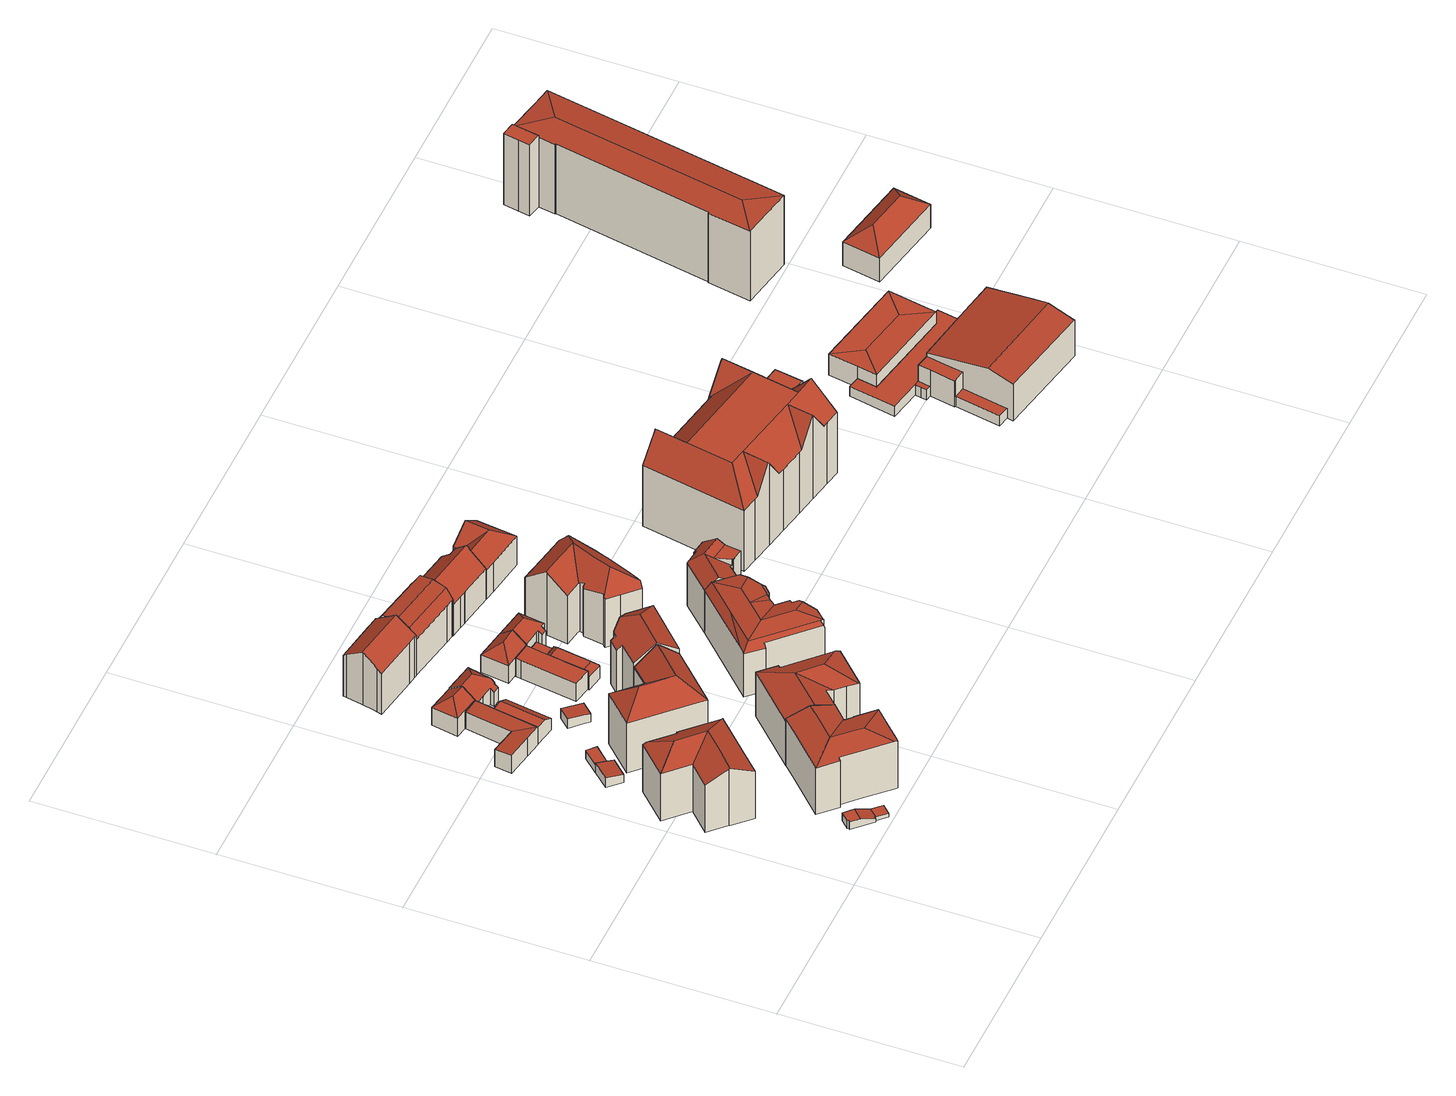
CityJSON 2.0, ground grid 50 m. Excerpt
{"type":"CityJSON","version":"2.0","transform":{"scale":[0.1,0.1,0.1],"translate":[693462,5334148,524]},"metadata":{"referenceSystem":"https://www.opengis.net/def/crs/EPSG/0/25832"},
"CityObjects":{
"building1":{"type":"Building","attributes":{"Gemeindeschluessel":"09162000","HoeheDach":"529.580","HoeheGrund":"526.966","Methode":"2000","NiedrigsteTraufeDesGebaeudes":"528.140","Geometrietyp2DReferenz":"3000","function":"31001_2000","roofType":"2100","measuredHeight":2.61},"geometry":[{"type":"MultiSurface","lod":"2","boundaries":[[[0,1,2,3,4,5]],[[6,7,8,9]],[[10,11,3,2]],[[12,13,14,15]],[[16,1,0,17]],[[16,18,10,2,1]],[[19,11,10,18]],[[5,4,20,14,13,8,7]],[[16,17,6,9,12,15,21,19,18]],[[19,21,20,4,3,11]],[[6,17,0,5,7]],[[9,8,13,12]],[[15,14,20,21]]],"semantics":{"surfaces":[{"type":"RoofSurface"},{"type":"WallSurface"},{"type":"GroundSurface"}],"values":[0,1,0,1,1,1,1,0,2,1,1,1,1]}}]},
"building2":{"type":"Building","attributes":{"Gemeindeschluessel":"09162000","HoeheDach":"546.254","HoeheGrund":"526.770","Methode":"1000","NiedrigsteTraufeDesGebaeudes":"542.779","Geometrietyp2DReferenz":"3000","function":"31001_9998","roofType":"3200","measuredHeight":19.48,"storeysAboveGround":4},"geometry":[{"type":"MultiSurface","lod":"2","boundaries":[[[22,23,24,25]],[[26,27,28,29,30,31]],[[31,30,32,33]],[[32,30,23,22]],[[34,35,36,37,38,39]],[[40,26,31,33]],[[41,42,43,40,33,32,22,25,44,45,46,38,37,36]],[[47,48,49,46,45,44,25,24]],[[42,41,36,35,50,51]],[[51,50,35,34,29,28,27]],[[52,47,24,23]],[[46,49,39,38]],[[30,29,53,52,23]],[[53,29,34,39,49,48,47,52]],[[43,42,51,27,26,40]]],"semantics":{"surfaces":[{"type":"WallSurface"},{"type":"RoofSurface"},{"type":"GroundSurface"}],"values":[0,1,0,0,0,0,2,0,0,1,1,0,1,1,0]}}]},
"building3":{"type":"Building","attributes":{"Gemeindeschluessel":"09162000","HoeheDach":"529.644","HoeheGrund":"526.330","Methode":"2000","NiedrigsteTraufeDesGebaeudes":"528.997","Geometrietyp2DReferenz":"3000","function":"31001_2000","roofType":"1000","measuredHeight":3.31},"geometry":[{"type":"MultiSurface","lod":"2","boundaries":[[[54,55,56,57,58,59,60]],[[54,60,61,62]],[[58,57,63,64]],[[65,66,67,68]],[[64,69,59,58]],[[68,67,70,71]],[[62,61,66,65]],[[72,63,57,56]],[[66,61,60,59,69,70,67]],[[55,54,62,65,68,71,73,72,56]],[[70,69,64,63,72,73,71]]],"semantics":{"surfaces":[{"type":"WallSurface"},{"type":"RoofSurface"},{"type":"GroundSurface"}],"values":[0,0,1,0,0,0,0,0,1,2,0]}}]},
"building4":{"type":"Building","attributes":{"Gemeindeschluessel":"09162000","HoeheDach":"544.707","HoeheGrund":"526.870","Methode":"2000","NiedrigsteTraufeDesGebaeudes":"542.711","Geometrietyp2DReferenz":"3000","function":"31001_1000","roofType":"3200","measuredHeight":17.84,"storeysAboveGround":4},"geometry":[{"type":"MultiSurface","lod":"2","boundaries":[[[74,75,76,77]],[[78,79,80,81,82,83]],[[84,85,86,87]],[[88,89,90,91,92,93,94]],[[95,87,86,88,94,96]],[[86,85,97,83,82,98,89,88]],[[99,100,101,102,81,80]],[[91,103,104,105,106,92]],[[107,108,75,74]],[[77,76,102,101]],[[94,93,92,106,109,96]],[[110,111,112,78,83,97,85,84]],[[98,82,81,102,76,75,108,113,114,115,89]],[[116,79,78,112]],[[117,118,119,104,103,120,115,114]],[[115,120,103,91,90,89]],[[113,108,107,121,117,114]],[[99,80,79,116]],[[100,99,116,112,111,110,84,87,95,96,109,106,105,104,119,118,117,121,107,74,77,101]]],"semantics":{"surfaces":[{"type":"WallSurface"},{"type":"RoofSurface"},{"type":"GroundSurface"}],"values":[0,1,0,1,0,1,0,0,0,0,0,0,1,0,0,1,0,0,2]}}]},
"building5":{"type":"Building","attributes":{"Gemeindeschluessel":"09162000","HoeheDach":"532.136","HoeheGrund":"526.050","Methode":"1000","NiedrigsteTraufeDesGebaeudes":"531.728","Geometrietyp2DReferenz":"3000","function":"31001_1000","roofType":"1000","measuredHeight":6.09},"geometry":[{"type":"MultiSurface","lod":"2","boundaries":[[[122,123,124,125,126,127]],[[128,129,125,124]],[[130,131,132,133]],[[134,135,136,137]],[[138,139,140,141,142,143]],[[144,128,124,123,122,145,134,137,142,141,140,146,132,131]],[[145,122,127,147,135,134]],[[139,148,133,132,146,140]],[[137,136,143,142]],[[144,149,129,128]],[[131,130,149,144]],[[135,147,127,139,138,143,136]],[[127,126,125,129,149,130,133,148,139]]],"semantics":{"surfaces":[{"type":"WallSurface"},{"type":"GroundSurface"},{"type":"RoofSurface"}],"values":[0,0,0,0,0,1,0,0,0,0,0,2,2]}}]},
"building6":{"type":"Building","attributes":{"Gemeindeschluessel":"09162000","HoeheDach":"531.850","HoeheGrund":"526.190","Methode":"2000","NiedrigsteTraufeDesGebaeudes":"530.248","Geometrietyp2DReferenz":"3000","function":"31001_2000","roofType":"1000","measuredHeight":5.66},"geometry":[{"type":"MultiSurface","lod":"2","boundaries":[[[150,151,152,153,154,155]],[[156,151,150,157]],[[158,159,156,157,160,161]],[[162,163,155,154]],[[157,150,155,163,164,160]],[[152,151,156,159]],[[159,158,161,165,162,154,153,152]],[[160,164,163,162,165,161]]],"semantics":{"surfaces":[{"type":"WallSurface"},{"type":"RoofSurface"},{"type":"GroundSurface"}],"values":[0,1,0,0,1,0,2,0]}}]},
"building7":{"type":"Building","attributes":{"Gemeindeschluessel":"09162000","HoeheDach":"534.946","HoeheGrund":"526.080","Methode":"1000","NiedrigsteTraufeDesGebaeudes":"532.191","Geometrietyp2DReferenz":"3000","function":"31001_1000","roofType":"3200","measuredHeight":8.87,"storeysAboveGround":2},"geometry":[{"type":"MultiSurface","lod":"2","boundaries":[[[166,167,168,169]],[[170,171,167,166]],[[168,167,171,172,173]],[[172,174,173]],[[175,173,174,176]],[[172,171,177,174]],[[170,178,177,171]],[[170,166,169,175,176,178]],[[169,168,173,175]],[[176,174,177,178]]],"semantics":{"surfaces":[{"type":"WallSurface"},{"type":"RoofSurface"},{"type":"GroundSurface"}],"values":[0,0,1,1,0,1,0,2,0,0]}}]},
"building8":{"type":"Building","attributes":{"Gemeindeschluessel":"09162000","HoeheDach":"546.390","HoeheGrund":"524.140","Methode":"2000","NiedrigsteTraufeDesGebaeudes":"540.875","Geometrietyp2DReferenz":"3000","function":"31001_1000","roofType":"3200","measuredHeight":22.25,"storeysAboveGround":4},"geometry":[{"type":"MultiSurface","lod":"2","boundaries":[[[179,180,181,182,183,184]],[[185,186,187,188,189,190,179,184,191]],[[192,193,183,182]],[[187,194,195,188]],[[196,197,186,185,191,193]],[[189,188,195,198,199,200]],[[201,202,203,204,205,197]],[[194,206,204,203,207,208,198,195]],[[191,184,183,193]],[[186,209,206,194,187]],[[180,179,190,210]],[[210,190,189,200]],[[197,205,204,206,209,186]],[[202,201,211,192,182,181,180,210,200,199,198,208,207,203]],[[211,201,197,196,193,192]]],"semantics":{"surfaces":[{"type":"WallSurface"},{"type":"RoofSurface"},{"type":"GroundSurface"}],"values":[0,1,0,1,1,0,0,0,1,1,0,0,1,2,0]}}]},
"building9":{"type":"Building","attributes":{"Gemeindeschluessel":"09162000","HoeheDach":"529.039","HoeheGrund":"526.200","Methode":"3100","NiedrigsteTraufeDesGebaeudes":"529.039","Geometrietyp2DReferenz":"3000","function":"31001_1000","roofType":"1000","measuredHeight":2.84},"geometry":[{"type":"MultiSurface","lod":"2","boundaries":[[[212,213,214,162]],[[215,216,154,217]],[[154,162,214,218,219,217]],[[220,221,219,218]],[[221,215,217,219]],[[216,212,162,154]],[[215,221,220,213,212,216]],[[213,220,218,214]]],"semantics":{"surfaces":[{"type":"WallSurface"},{"type":"GroundSurface"},{"type":"RoofSurface"}],"values":[0,0,1,0,0,0,2,0]}}]},
"building10":{"type":"Building","attributes":{"Gemeindeschluessel":"09162000","HoeheDach":"529.829","HoeheGrund":"526.490","Methode":"1000","NiedrigsteTraufeDesGebaeudes":"529.239","Geometrietyp2DReferenz":"3000","function":"31001_2000","roofType":"1000","measuredHeight":3.34},"geometry":[{"type":"MultiSurface","lod":"2","boundaries":[[[222,223,224,225,226,227]],[[223,228,229,230,231,224]],[[225,224,231,230,232,233,234,226]],[[228,223,222,227,235,236,237,229]],[[232,230,229,237,236,233]],[[226,234,233,236,235,227]]],"semantics":{"surfaces":[{"type":"WallSurface"},{"type":"RoofSurface"},{"type":"GroundSurface"}],"values":[0,0,1,2,0,0]}}]},
"building11":{"type":"Building","attributes":{"Gemeindeschluessel":"09162000","HoeheDach":"544.660","HoeheGrund":"526.600","Methode":"2000","NiedrigsteTraufeDesGebaeudes":"541.649","Geometrietyp2DReferenz":"3000","function":"31001_1000","roofType":"3100","measuredHeight":18.06,"storeysAboveGround":4},"geometry":[{"type":"MultiSurface","lod":"2","boundaries":[[[238,239,240,241]],[[242,243,244,245]],[[246,243,242,247,248]],[[249,250,248,247,251]],[[252,240,239,253,251,254,255]],[[244,256,257,258,245]],[[253,259,260,261]],[[249,251,253,261]],[[250,262,246,248]],[[242,245,258,254,251,247]],[[244,243,246,262,260,259,238,241,263,264,265,256]],[[252,263,241,240]],[[259,253,239,238]],[[266,257,256,265,264]],[[260,262,250,249,261]],[[264,263,252,255,266]],[[266,255,254,258,257]]],"semantics":{"surfaces":[{"type":"WallSurface"},{"type":"RoofSurface"},{"type":"GroundSurface"}],"values":[0,0,0,1,1,0,0,1,0,1,2,0,0,0,0,0,1]}}]},
"building12":{"type":"Building","attributes":{"Gemeindeschluessel":"09162000","HoeheDach":"534.974","HoeheGrund":"526.200","Methode":"2000","NiedrigsteTraufeDesGebaeudes":"530.792","Geometrietyp2DReferenz":"3000","function":"31001_1000","roofType":"3200","measuredHeight":8.77,"storeysAboveGround":2},"geometry":[{"type":"MultiSurface","lod":"2","boundaries":[[[267,268,269,270,271,272]],[[273,272,271,274,275,276]],[[277,278,279,280,281,282,283,219,218,284,285,286,276,275,274,287,288]],[[280,289,290,281]],[[281,290,291,282]],[[270,269,288,287,274,271]],[[283,292,293,219]],[[279,294,289,280]],[[295,294,279,278,277,288,269,296]],[[282,291,292,283]],[[130,297,298,273,276,286,285,284]],[[219,293,299,218]],[[293,292,291,290,289,294,295,296,268,267,272,273,298,297,130,299]],[[218,299,130,284]],[[296,269,268]]],"semantics":{"surfaces":[{"type":"RoofSurface"},{"type":"WallSurface"},{"type":"GroundSurface"}],"values":[0,1,2,1,1,1,1,1,1,1,1,1,0,1,0]}}]},
"building13":{"type":"Building","attributes":{"Gemeindeschluessel":"09162000","HoeheDach":"543.737","HoeheGrund":"525.920","Methode":"1000","NiedrigsteTraufeDesGebaeudes":"539.625","Geometrietyp2DReferenz":"3000","function":"31001_1000","roofType":"3100","measuredHeight":17.82,"storeysAboveGround":4},"geometry":[{"type":"MultiSurface","lod":"2","boundaries":[[[300,301,302,303,304,305,306,307,308,309]],[[310,311,312,313]],[[314,309,308,315]],[[308,307,306,316,317,315]],[[318,319,320,321]],[[322,303,302,323]],[[324,322,323,325,326,314,315,317,316,327,328,310,313,318,321]],[[304,320,319,312,311,329,305]],[[313,312,319,318]],[[326,325,301,300,309,314]],[[303,322,324,321,320,304]],[[306,305,329,328,327,316]],[[323,302,301,325]],[[328,329,311,310]]],"semantics":{"surfaces":[{"type":"RoofSurface"},{"type":"WallSurface"},{"type":"GroundSurface"}],"values":[0,1,1,1,1,1,2,0,1,1,1,1,1,1]}}]},
"building14":{"type":"Building","attributes":{"Gemeindeschluessel":"09162000","HoeheDach":"531.980","HoeheGrund":"525.781","Methode":"1000","NiedrigsteTraufeDesGebaeudes":"531.980","Geometrietyp2DReferenz":"3000","function":"31001_1000","roofType":"9999","measuredHeight":6.2,"storeysAboveGround":2},"geometry":[{"type":"MultiSurface","lod":"2","boundaries":[[[330,331,332,333]],[[334,335,336,337]],[[338,339,335,334]],[[331,340,336,335,339,341,332]],[[333,332,341,342]],[[343,330,333,342,338,334,337]],[[342,341,339,338]],[[337,336,340,343]],[[343,340,331,330]]],"semantics":{"surfaces":[{"type":"WallSurface"},{"type":"RoofSurface"},{"type":"GroundSurface"}],"values":[0,0,0,1,0,2,0,0,0]}}]},
"building15":{"type":"Building","attributes":{"Gemeindeschluessel":"09162000","HoeheDach":"546.779","HoeheGrund":"526.280","Methode":"2000","NiedrigsteTraufeDesGebaeudes":"541.027","Geometrietyp2DReferenz":"3000","function":"31001_1000","roofType":"3200","measuredHeight":20.5,"storeysAboveGround":4},"geometry":[{"type":"MultiSurface","lod":"2","boundaries":[[[344,345,346,347,348,349,350,351]],[[347,346,352,353]],[[352,346,345,354]],[[355,352,354,356]],[[357,358,359,360]],[[353,352,355,361]],[[362,363,364,365]],[[366,356,354,345,344,351,359,358,367,364,363]],[[361,368,369,362,365,370,357,360,350,349,348,347,353]],[[360,359,351,350]],[[365,364,367,370]],[[370,367,358,357]],[[369,368,361,355,356,366,363,362]]],"semantics":{"surfaces":[{"type":"WallSurface"},{"type":"RoofSurface"},{"type":"GroundSurface"}],"values":[0,0,1,1,0,0,0,1,2,0,0,0,0]}}]},
"building16":{"type":"Building","attributes":{"Gemeindeschluessel":"09162000","HoeheDach":"532.130","HoeheGrund":"525.767","Methode":"2000","NiedrigsteTraufeDesGebaeudes":"529.917","Geometrietyp2DReferenz":"3000","function":"31001_1000","roofType":"1000","measuredHeight":6.36},"geometry":[{"type":"MultiSurface","lod":"2","boundaries":[[[371,372,343,373]],[[371,373,374,375,376]],[[377,378,379,372,371,376]],[[380,381,382,333]],[[383,375,374,384,385]],[[343,330,384,374,373]],[[377,376,375,383]],[[379,380,333,330,343,372]],[[330,333,382,385,384]],[[381,378,377,383,385,382]],[[381,380,379,378]]],"semantics":{"surfaces":[{"type":"WallSurface"},{"type":"RoofSurface"},{"type":"GroundSurface"}],"values":[0,1,0,0,1,0,1,2,0,1,0]}}]},
"building17":{"type":"Building","attributes":{"Gemeindeschluessel":"09162000","HoeheDach":"535.206","HoeheGrund":"526.070","Methode":"1000","NiedrigsteTraufeDesGebaeudes":"531.972","Geometrietyp2DReferenz":"3000","function":"31001_1000","roofType":"3200","measuredHeight":9.14,"storeysAboveGround":2},"geometry":[{"type":"MultiSurface","lod":"2","boundaries":[[[386,387,388,389,390,391,392]],[[393,394,395,396,390,389]],[[397,398,394,393,389,388,387]],[[397,387,386]],[[399,400,401,402]],[[403,399,402,404,392,391,390,396,395]],[[402,401,405,404]],[[404,405,386,392]],[[400,399,403,395,394,398]],[[405,401,400,398,397,386]]],"semantics":{"surfaces":[{"type":"WallSurface"},{"type":"RoofSurface"},{"type":"GroundSurface"}],"values":[0,0,1,1,0,2,0,0,0,1]}}]},
"building18":{"type":"Building","attributes":{"Gemeindeschluessel":"09162000","HoeheDach":"529.538","HoeheGrund":"526.550","Methode":"1000","NiedrigsteTraufeDesGebaeudes":"529.538","Geometrietyp2DReferenz":"3000","function":"31001_2000","roofType":"1000","measuredHeight":2.99},"geometry":[{"type":"MultiSurface","lod":"2","boundaries":[[[406,407,408,409,410,411]],[[412,413,409,408]],[[414,406,411,415,416,417]],[[418,419,413,412,420,421]],[[407,406,414,417,422,421,420,412,408]],[[422,417,416,423,418,421]],[[423,416,415,411,410,409,413,419,418]]],"semantics":{"surfaces":[{"type":"WallSurface"},{"type":"GroundSurface"},{"type":"RoofSurface"}],"values":[0,0,0,0,1,0,2]}}]},
"building19":{"type":"Building","attributes":{"Gemeindeschluessel":"09162000","HoeheDach":"529.190","HoeheGrund":"525.690","Methode":"2000","NiedrigsteTraufeDesGebaeudes":"529.190","Geometrietyp2DReferenz":"3000","function":"31001_1000","roofType":"1000","measuredHeight":3.5},"geometry":[{"type":"MultiSurface","lod":"2","boundaries":[[[424,425,426,427]],[[428,429,430,431]],[[432,430,429,426,425]],[[431,430,432,433]],[[427,426,429,428]],[[433,432,425,424]],[[424,427,428,431,433]]],"semantics":{"surfaces":[{"type":"WallSurface"},{"type":"RoofSurface"},{"type":"GroundSurface"}],"values":[0,0,1,0,0,0,2]}}]},
"building20":{"type":"Building","attributes":{"Gemeindeschluessel":"09162000","HoeheDach":"542.292","HoeheGrund":"526.114","Methode":"2000","NiedrigsteTraufeDesGebaeudes":"538.288","Geometrietyp2DReferenz":"3000","function":"31001_1000","roofType":"3100","measuredHeight":16.18,"storeysAboveGround":3},"geometry":[{"type":"MultiSurface","lod":"2","boundaries":[[[434,435,436,437,438,439]],[[440,435,434,441]],[[441,434,439,442]],[[443,444,445,446]],[[442,439,438,447,448,444,443]],[[446,445,449,450]],[[451,452,448,447]],[[453,454,452,451,437,436,455]],[[453,455,440,441,442,443,446,450]],[[455,436,435,440]],[[454,449,445,444,448,452]],[[454,453,450,449]],[[437,451,447,438]]],"semantics":{"surfaces":[{"type":"RoofSurface"},{"type":"WallSurface"},{"type":"GroundSurface"}],"values":[0,1,1,1,1,1,0,1,2,1,0,1,0]}}]},
"building21":{"type":"Building","attributes":{"Gemeindeschluessel":"09162000","HoeheDach":"544.320","HoeheGrund":"526.450","Methode":"2000","NiedrigsteTraufeDesGebaeudes":"540.489","Geometrietyp2DReferenz":"3000","function":"31001_1000","roofType":"3100","measuredHeight":17.87,"storeysAboveGround":4},"geometry":[{"type":"MultiSurface","lod":"2","boundaries":[[[456,457,458,459,460]],[[460,461,462,456]],[[463,464,465,466,467,468,469]],[[463,469,470,462,471,472]],[[461,471,462]],[[473,474,475,476,477,478,459,458,479,480,481,482,483,484,485]],[[486,469,468,487,488,489]],[[473,490,491,489,488,474]],[[484,492,493,485]],[[483,494,495,496,492,484]],[[497,487,468]],[[489,491,486]],[[498,499,480,479]],[[498,457,456,462,470,500,499]],[[501,502,503,504]],[[502,501,481,480,499,500]],[[501,504,505,506,482,481]],[[496,495,507,486,491,490,508]],[[459,478,509,472,471,461,460]],[[495,494,506,505,507]],[[503,502,500,470]],[[482,506,494,483]],[[476,466,465,477]],[[493,492,496,508]],[[475,474,488,487,497,510]],[[478,477,465,464,509]],[[476,475,510,467,466]],[[486,507,505,504,503,470,469]],[[472,509,464,463]],[[467,510,497,468]],[[473,485,493,508,490]],[[458,457,498,479]]],"semantics":{"surfaces":[{"type":"WallSurface"},{"type":"RoofSurface"},{"type":"GroundSurface"}],"values":[0,1,1,1,0,2,1,0,0,0,0,1,0,1,1,0,0,1,0,1,1,0,0,1,0,0,0,1,1,1,0,0]}}]},
"building22":{"type":"Building","attributes":{"Gemeindeschluessel":"09162000","HoeheDach":"535.285","HoeheGrund":"525.750","Methode":"2000","NiedrigsteTraufeDesGebaeudes":"531.280","Geometrietyp2DReferenz":"3000","function":"31001_1000","roofType":"3200","measuredHeight":9.54,"storeysAboveGround":2},"geometry":[{"type":"MultiSurface","lod":"2","boundaries":[[[511,512,513,514]],[[515,516,517,518,519,520]],[[400,521,522,394,523,524,525,526]],[[527,528,515,520]],[[523,394,512,511]],[[529,514,513,530,531,532]],[[514,529,532,533,527,520,519,518,534,535,526,525,524,523,511]],[[536,528,527,533,532,531]],[[537,538,517,516,515,528,536,531,530,539,522,521,400]],[[535,534,538,537,400,526]],[[530,513,512,539]],[[518,517,538,534]],[[539,512,394,522]]],"semantics":{"surfaces":[{"type":"WallSurface"},{"type":"GroundSurface"},{"type":"RoofSurface"}],"values":[0,0,0,0,0,0,1,0,2,0,2,0,2]}}]},
"building23":{"type":"Building","attributes":{"Gemeindeschluessel":"09162000","HoeheDach":"547.180","HoeheGrund":"525.750","Methode":"2000","NiedrigsteTraufeDesGebaeudes":"541.944","Geometrietyp2DReferenz":"3000","function":"31001_9998","roofType":"3200","measuredHeight":21.43,"storeysAboveGround":5},"geometry":[{"type":"MultiSurface","lod":"2","boundaries":[[[540,541,542,543,544,545,546,547,548]],[[549,550,551,552]],[[553,551,550,554,555,556,542,541,557,558]],[[559,560,561,562,563,564]],[[565,566,567,568,549,552,569,570,571,564,563,562,572,573,574,575,576,577,578,579,580,581,582,583,584,585,586,587,588]],[[561,589,590,573,572,562]],[[571,591,559,564]],[[591,592,553,558,560,559]],[[546,545,586,585,584,547]],[[558,557,541,593,594,595,596,597,598,590,589,561,560]],[[586,545,544,587]],[[575,597,596,576]],[[587,544,543,588]],[[568,554,550,549]],[[590,598,597,575,574,573]],[[570,592,591,571]],[[599,548,547,584,583,582]],[[570,569,552,551,553,592]],[[580,579,578,594,593,600,601,581]],[[600,593,541,540,548,599,601]],[[568,567,566,556,555,554]],[[566,565,588,543,542,556]],[[581,601,599,582]],[[596,595,594,578,577,576]]],"semantics":{"surfaces":[{"type":"RoofSurface"},{"type":"WallSurface"},{"type":"GroundSurface"}],"values":[0,1,0,1,2,1,1,0,1,0,1,1,1,1,1,1,1,1,1,0,1,1,1,1]}}]},
"building24":{"type":"Building","attributes":{"Gemeindeschluessel":"09162000","HoeheDach":"541.420","HoeheGrund":"526.135","Methode":"2000","NiedrigsteTraufeDesGebaeudes":"536.461","Geometrietyp2DReferenz":"3000","function":"31001_1000","roofType":"3100","measuredHeight":15.29,"storeysAboveGround":3},"geometry":[{"type":"MultiSurface","lod":"2","boundaries":[[[602,603,604,605]],[[606,607,608,455]],[[609,610,611,612]],[[613,614,603,602]],[[615,616,617,618]],[[619,604,603,614,611,610,620,621]],[[453,620,610,609]],[[618,617,622,623]],[[607,624,622,617,616,625,619,621,608]],[[626,625,616,615]],[[605,604,619,625,626]],[[612,611,614,613]],[[455,453,609,612,613,602,605,626,615,618,623,627,606]],[[623,622,624,627]],[[627,624,607,606]],[[455,608,621,620,453]]],"semantics":{"surfaces":[{"type":"WallSurface"},{"type":"RoofSurface"},{"type":"GroundSurface"}],"values":[0,0,0,0,0,1,0,0,1,0,0,0,2,0,0,0]}}]},
"building25":{"type":"Building","attributes":{"Gemeindeschluessel":"09162000","HoeheDach":"544.110","HoeheGrund":"526.509","Methode":"2000","NiedrigsteTraufeDesGebaeudes":"540.849","Geometrietyp2DReferenz":"3000","function":"31001_1000","roofType":"3100","measuredHeight":17.6,"storeysAboveGround":4},"geometry":[{"type":"MultiSurface","lod":"2","boundaries":[[[628,629,630,631,632,633]],[[634,631,630,635]],[[636,637,638,639,640,641]],[[642,643,644,645]],[[646,647,648,649,501]],[[645,644,648,647]],[[650,628,633]],[[646,501,651,652]],[[635,630,629,653]],[[654,640,639,655]],[[656,657,638,637,632,631,634]],[[637,636,633,632]],[[649,636,641,651,501]],[[642,653,629,628,650,643]],[[642,645,647,646,652,654,655,657,656,634,635,653]],[[655,639,638,657]],[[648,644,643,650,633,636,649]],[[654,652,651,641,640]]],"semantics":{"surfaces":[{"type":"RoofSurface"},{"type":"WallSurface"},{"type":"GroundSurface"}],"values":[0,1,0,1,1,1,1,1,1,1,1,0,0,1,2,1,0,1]}}]},
"building26":{"type":"Building","attributes":{"Gemeindeschluessel":"09162000","HoeheDach":"540.070","HoeheGrund":"526.135","Methode":"2000","NiedrigsteTraufeDesGebaeudes":"535.510","Geometrietyp2DReferenz":"3000","function":"31001_1000","roofType":"3100","measuredHeight":13.94,"storeysAboveGround":3},"geometry":[{"type":"MultiSurface","lod":"2","boundaries":[[[658,659,660,661,662]],[[626,663,664,605]],[[615,665,663,626]],[[666,667,668,669,670]],[[671,672,673,618]],[[668,671,618,615,626,605,674,659,658,669]],[[675,661,660,676]],[[675,677,673,672,667,666]],[[658,662,670,669]],[[615,618,673,677,665]],[[678,674,605,664]],[[675,676,678,664,663,665,677]],[[675,666,670,662,661]],[[672,671,668,667]],[[660,659,674,678,676]]],"semantics":{"surfaces":[{"type":"WallSurface"},{"type":"GroundSurface"},{"type":"RoofSurface"}],"values":[0,0,0,0,0,1,2,2,0,0,0,2,2,0,0]}}]},
"building27":{"type":"Building","attributes":{"name":"Edith-Stein-Gymnasium","Gemeindeschluessel":"09162000","HoeheDach":"554.910","HoeheGrund":"526.518","Methode":"2000","NiedrigsteTraufeDesGebaeudes":"546.306","Geometrietyp2DReferenz":"3000","function":"31001_3020","roofType":"3200","measuredHeight":28.39,"storeysAboveGround":4},"geometry":[{"type":"MultiSurface","lod":"2","boundaries":[[[679,680,681,682]],[[683,684,685,686,687,688]],[[689,690,691,692,693]],[[694,686,685,695,696,697]],[[698,699,700,701,702,703,693]],[[704,703,702,705]],[[679,682,706,698,692,691]],[[707,708,709,710,711]],[[707,711,697,696]],[[712,713,714,715,716,717]],[[713,712,682,681]],[[695,685,684,718]],[[689,693,703,704]],[[686,694,687]],[[695,718,719,720,721,714,713,681,680,690,689,704,705,722,708,707,696]],[[723,724,720,719,725]],[[716,726,717]],[[727,724,723,688,726,728]],[[715,728,726,716]],[[705,702,701,722]],[[693,692,698]],[[708,722,701,700,709]],[[725,729,688,723]],[[727,728,715,714,721]],[[712,717,726,706,682]],[[694,697,711,710,699,687]],[[683,688,729]],[[680,679,691,690]],[[683,729,725,719,718,684]],[[699,710,709,700]],[[720,724,727,721]],[[688,687,699,698,706,726]]],"semantics":{"surfaces":[{"type":"WallSurface"},{"type":"RoofSurface"},{"type":"GroundSurface"}],"values":[0,1,0,0,1,0,1,0,0,0,0,0,0,1,2,0,1,1,1,0,1,0,1,0,1,1,1,0,0,1,0,1]}}]},
"building28":{"type":"Building","attributes":{"Gemeindeschluessel":"09162000","HoeheDach":"531.900","HoeheGrund":"528.502","Methode":"1000","NiedrigsteTraufeDesGebaeudes":"531.900","Geometrietyp2DReferenz":"3000","function":"31001_2000","roofType":"1000","measuredHeight":3.4,"storeysAboveGround":1},"geometry":[{"type":"MultiSurface","lod":"2","boundaries":[[[730,731,732,733]],[[733,732,734,735]],[[736,737,731,730]],[[735,734,737,736]],[[735,736,730,733]],[[732,731,737,734]]],"semantics":{"surfaces":[{"type":"WallSurface"},{"type":"GroundSurface"},{"type":"RoofSurface"}],"values":[0,0,0,0,1,2]}}]},
"building29":{"type":"Building","attributes":{"Gemeindeschluessel":"09162000","HoeheDach":"545.910","HoeheGrund":"531.937","Methode":"2000","NiedrigsteTraufeDesGebaeudes":"535.220","Geometrietyp2DReferenz":"3000","function":"31001_3020","roofType":"3100","measuredHeight":13.97,"storeysAboveGround":3},"geometry":[{"type":"MultiSurface","lod":"2","boundaries":[[[738,739,740,741,742,743,744,745,746]],[[747,748,749,750]],[[742,751,752,743]],[[744,743,752,753]],[[754,755,756,757]],[[738,758,759,760,761,739]],[[762,763,764,765]],[[765,764,740,766]],[[762,765,767,768,769]],[[770,771,772,773]],[[753,752,751,774]],[[775,762,769,776]],[[777,778,759,758,755,754]],[[766,740,739,761,779]],[[750,749,780,781]],[[742,741,782,751]],[[783,784,771,770]],[[758,738,746,756,755]],[[767,765,766,779,780,749,748,772,771,784,785]],[[757,756,746,745]],[[777,754,757,745,744,753,774,786,775,776,787,788,789,783,770,773,747,750,781,790,791,778]],[[791,760,759,778]],[[773,772,748,747]],[[786,792,763,762,775]],[[789,785,784,783]],[[787,768,767,788]],[[781,780,779,790]],[[788,767,785,789]],[[774,751,782,792,786]],[[790,779,761,760,791]],[[776,769,768,787]],[[782,741,740,764,763,792]]],"semantics":{"surfaces":[{"type":"WallSurface"},{"type":"RoofSurface"},{"type":"GroundSurface"}],"values":[0,0,1,0,0,1,0,0,1,0,0,0,0,0,0,0,0,1,1,0,2,0,0,0,0,0,0,0,0,0,0,1]}}]},
"building30":{"type":"Building","attributes":{"Gemeindeschluessel":"09162000","HoeheDach":"539.360","HoeheGrund":"532.010","Methode":"2000","NiedrigsteTraufeDesGebaeudes":"539.160","Geometrietyp2DReferenz":"3000","function":"31001_3020","roofType":"3200","measuredHeight":7.35,"storeysAboveGround":2},"geometry":[{"type":"MultiSurface","lod":"2","boundaries":[[[793,794,795,796]],[[797,798,796,795]],[[799,800,801,802]],[[803,804,793,796]],[[805,794,800,799]],[[803,801,800,804]],[[797,795,794,805]],[[802,801,803,806]],[[797,805,799,802,806,798]],[[793,804,800,794]],[[806,803,796,798]]],"semantics":{"surfaces":[{"type":"RoofSurface"},{"type":"WallSurface"},{"type":"GroundSurface"}],"values":[0,1,1,0,1,0,1,1,2,0,1]}}]},
"building31":{"type":"Building","attributes":{"Gemeindeschluessel":"09162000","HoeheDach":"544.210","HoeheGrund":"531.830","Methode":"2000","NiedrigsteTraufeDesGebaeudes":"539.686","Geometrietyp2DReferenz":"3000","function":"31001_1000","roofType":"3200","measuredHeight":12.38,"storeysAboveGround":2},"geometry":[{"type":"MultiSurface","lod":"2","boundaries":[[[807,808,809,810]],[[811,812,808,813]],[[810,809,814,815]],[[814,813,816,815]],[[809,808,812]],[[809,812,811,814]],[[811,813,814]],[[808,807,816,813]],[[810,815,816,807]]],"semantics":{"surfaces":[{"type":"WallSurface"},{"type":"RoofSurface"},{"type":"GroundSurface"}],"values":[0,1,0,0,1,1,1,0,2]}}]},
"building32":{"type":"Building","attributes":{"Gemeindeschluessel":"09162000","HoeheDach":"553.731","HoeheGrund":"529.232","Methode":"2000","NiedrigsteTraufeDesGebaeudes":"552.818","Geometrietyp2DReferenz":"3000","function":"31001_2000","roofType":"3200","measuredHeight":24.5,"storeysAboveGround":6},"geometry":[{"type":"MultiSurface","lod":"2","boundaries":[[[817,818,819,820]],[[821,822,823,824,825]],[[826,827,824,823]],[[828,820,819,829]],[[821,825,830,831,832,833]],[[834,835,826,823,822,836,837,838,828,829,839,840,841,842]],[[836,833,832,837]],[[835,843,827,826]],[[844,818,817,845]],[[838,831,830,820,828]],[[839,818,844,840]],[[844,845,846]],[[820,830,825,824]],[[847,834,842,848]],[[829,819,818,839]],[[847,848,846,845,817,820,824,827,843]],[[834,847,843,835]],[[822,821,833,836]],[[837,832,831,838]],[[841,846,848,842]],[[840,844,846,841]]],"semantics":{"surfaces":[{"type":"RoofSurface"},{"type":"WallSurface"},{"type":"GroundSurface"}],"values":[0,1,1,1,0,2,1,1,0,1,1,0,1,1,1,0,1,1,1,1,1]}}]}
},
"vertices":[
[203,26,42],[206,30,42],[208,28,41],[230,51,41],[201,81,56],[174,54,56],[153,75,30],[153,75,56],[157,79,56],[157,79,30],[232,3,41],[255,26,41],[154,82,30],[154,82,56],[176,104,56],[176,104,30],[206,30,30],[203,26,30],[232,3,30],[255,26,30],[194,88,56],[194,88,30],
[6,519,28],[6,519,188],[86,600,188],[86,600,28],[54,357,220],[56,354,223],[114,412,223],[158,456,223],[67,459,188],[9,401,188],[67,459,28],[9,401,28],[247,454,188],[248,454,188],[248,454,28],[247,454,28],[161,540,28],[161,540,188],[54,357,28],[161,365,28],[103,307,28],[56,354,28],[93,593,28],[147,540,28],[153,534,28],[93,593,193],[147,540,193],[153,534,193],[161,365,188],[103,307,188],[94,520,223],[110,503,223],
[130,714,23],[130,715,23],[170,757,23],[170,757,51],[130,715,51],[130,715,52],[130,714,52],[143,701,50],[143,701,23],[147,778,51],[109,737,51],[103,659,23],[103,659,50],[69,693,56],[69,693,23],[109,737,56],[108,736,56],[108,736,23],[147,778,23],[109,737,23],
[378,157,29],[378,157,188],[422,114,188],[422,114,29],[338,22,188],[344,28,188],[381,66,188],[424,109,188],[332,109,207],[332,28,190],[226,134,29],[226,134,190],[219,127,187],[219,127,29],[172,173,187],[267,175,207],[316,224,207],[355,263,207],[309,310,187],[269,270,187],[172,174,187],[172,173,29],[172,174,29],[273,87,190],[314,128,207],[381,66,29],[424,109,29],[425,110,29],[425,110,188],[401,217,188],[401,217,29],[355,263,29],[309,310,29],[376,155,29],[376,155,189],[269,270,29],[273,87,29],[332,28,29],[338,22,29],[359,172,189],[357,173,189],[360,176,187],[344,28,29],[357,173,29],[360,176,29],[362,178,29],[362,178,187],[359,172,29],
[149,907,20],[157,955,20],[170,1034,20],[170,1034,81],[157,955,81],[149,907,81],[176,1067,20],[176,1067,81],[179,1087,81],[179,1087,20],[135,1095,20],[135,1095,77],[101,916,20],[101,916,81],[30,928,81],[30,928,20],[112,963,77],[113,963,77],[113,963,20],[112,963,20],[38,977,20],[38,977,77],[178,1079,20],[104,915,20],[128,1053,20],[104,915,81],[128,1053,77],[178,1079,81],
[202,1030,79],[230,1026,62],[230,1026,22],[202,1030,22],[198,1031,22],[198,1031,79],[210,896,62],[182,901,79],[182,901,22],[210,896,22],[149,907,79],[149,907,22],[170,1034,22],[170,1034,79],[153,934,79],[153,934,22],
[179,1087,21],[179,1087,82],[135,1095,82],[135,1095,21],[186,1124,21],[186,1124,109],[145,1132,109],[101,1101,82],[114,1176,82],[101,1101,21],[114,1176,21],[192,1162,82],[192,1162,21],
[294,701,170],[294,701,1],[241,754,1],[240,755,1],[240,755,169],[241,754,170],[268,647,224],[312,604,224],[309,688,169],[309,689,169],[305,684,175],[291,697,175],[241,674,224],[159,674,1],[159,674,169],[355,734,169],[353,735,169],[228,606,169],[314,521,169],[353,735,1],[309,689,1],[305,684,1],[314,521,1],[395,603,1],[441,649,1],[441,649,169],[395,603,169],[398,691,224],[398,691,1],[355,734,1],[353,645,224],[291,697,1],[228,606,1],
[170,1034,50],[176,1067,50],[176,1067,22],[203,1064,50],[198,1031,50],[203,1064,22],[178,1079,22],[205,1076,22],[178,1079,50],[205,1076,50],
[259,828,25],[271,816,25],[271,816,52],[259,828,54],[227,859,58],[227,859,25],[272,817,25],[301,847,25],[301,847,52],[272,817,52],[255,889,58],[255,890,58],[247,881,58],[247,881,25],[255,890,25],[255,889,25],
[487,404,26],[487,404,177],[478,395,182],[478,395,26],[458,242,178],[458,242,26],[480,219,26],[480,219,178],[442,258,26],[456,244,178],[442,258,185],[363,255,207],[401,217,186],[450,343,207],[582,293,182],[445,446,176],[506,289,207],[584,291,182],[506,194,26],[506,194,177],[504,195,177],[445,446,26],[309,310,26],[309,310,176],[401,217,26],[582,293,26],[593,282,26],[563,252,26],[593,282,177],
[187,1127,110],[236,1118,110],[278,1147,84],[194,1162,84],[192,1162,84],[186,1127,110],[186,1124,108],[192,1162,22],[186,1127,22],[186,1124,22],[262,1079,22],[262,1077,22],[260,1068,22],[257,1068,22],[256,1057,22],[234,1059,22],[236,1071,22],[179,1087,22],[180,1091,22],[185,1118,22],[194,1162,22],[278,1147,22],[257,1068,77],[256,1057,68],[234,1059,68],[236,1071,77],[205,1076,76],[260,1068,77],[262,1077,84],[262,1079,85],[180,1091,84],[185,1118,103],[178,1079,75],
[106,1306,157],[232,1285,157],[258,1281,157],[264,1280,157],[274,1338,197],[119,1364,197],[118,1362,196],[111,1331,174],[108,1320,166],[105,1306,157],[130,1420,19],[130,1420,157],[249,1402,156],[249,1402,19],[105,1306,19],[108,1320,19],[118,1362,19],[111,1331,19],[278,1397,19],[278,1397,156],[284,1396,156],[284,1396,19],[264,1280,19],[258,1281,19],[274,1338,19],[232,1285,19],[106,1306,19],[119,1364,19],[128,1410,19],[128,1410,165],
[393,936,18],[393,936,80],[384,870,80],[384,870,18],[358,1053,18],[358,1053,80],[410,1046,80],[410,1046,18],[355,1038,18],[355,1038,80],[402,997,80],[332,880,80],[332,880,18],[402,997,18],
[447,825,184],[476,823,200],[508,821,184],[508,821,23],[476,823,23],[447,825,23],[441,825,23],[441,825,181],[561,769,185],[561,769,23],[476,768,228],[441,649,185],[398,691,228],[419,824,23],[419,824,170],[429,814,181],[429,814,23],[441,649,23],[353,735,23],[353,735,182],[402,786,181],[402,786,23],[355,733,184],[392,797,170],[398,691,23],[355,733,23],[392,797,23],
[451,990,59],[451,990,18],[402,997,59],[399,976,81],[432,971,81],[451,989,61],[432,860,61],[431,858,59],[431,858,18],[383,866,18],[383,866,61],[384,870,67],[417,875,81],[393,936,81],[385,880,81],
[325,1058,81],[335,1136,81],[335,1136,80],[335,1137,80],[335,1137,21],[335,1136,21],[325,1058,21],[359,1133,80],[422,1122,82],[422,1122,21],[359,1133,21],[369,1091,112],[417,1085,112],[412,1046,21],[412,1046,81],[409,1046,81],[409,1046,21],[417,1085,21],[362,1053,21],[362,1053,81],
[627,246,25],[628,247,25],[662,286,25],[662,286,55],[628,247,55],[627,246,55],[617,328,25],[617,328,55],[607,267,25],[607,267,55],[593,282,55],[593,282,25],[582,293,55],[595,306,55],[595,306,25],[582,293,25],[583,292,25],[583,292,55],
[402,997,17],[402,997,52],[409,1046,52],[409,1046,17],[412,1046,17],[412,1046,52],[459,1039,52],[459,1039,17],[451,990,52],[451,990,17],
[405,1255,144],[425,1251,144],[430,1250,144],[433,1269,176],[267,1299,176],[264,1280,143],[425,1251,21],[405,1255,21],[264,1280,21],[284,1396,21],[284,1396,144],[423,1371,144],[423,1371,21],[274,1338,183],[281,1377,176],[448,1366,144],[448,1366,21],[441,1307,183],[449,1346,176],[453,1365,21],[453,1365,144],[430,1250,21],
[659,353,181],[546,465,180],[546,465,24],[662,351,24],[662,351,170],[668,357,169],[662,363,192],[663,430,203],[703,428,197],[705,438,195],[691,452,195],[699,460,192],[669,490,192],[597,495,203],[525,500,192],[668,357,192],[668,358,192],[699,522,24],[679,503,24],[711,472,24],[691,452,24],[705,438,24],[694,386,24],[540,459,24],[499,501,24],[674,678,24],[707,642,24],[737,609,24],[724,536,24],[704,518,24],[644,543,203],[680,502,192],[679,503,193],[681,505,193],[699,522,192],[697,520,192],[724,536,192],[704,518,192],[737,609,193],[733,586,197],[726,549,192],[680,502,166],[540,459,169],[499,501,170],[500,501,171],[674,678,170],[520,521,171],[605,581,192],[687,664,192],[687,663,192],[707,642,193],[683,583,203],[700,522,192],[694,386,192],[711,472,165],
[509,1107,18],[509,1107,82],[499,1034,82],[499,1034,18],[467,1027,73],[468,1037,81],[468,1038,82],[468,1038,18],[468,1037,18],[467,1027,18],[412,1047,81],[417,1085,113],[422,1122,18],[417,1085,18],[412,1047,18],[412,1046,18],[484,1024,18],[484,1024,73],[498,1034,18],[498,1034,83],[486,1036,83],[486,1036,18],[485,1034,18],[459,1039,18],[442,1042,18],[485,1034,81],[442,1042,81],[459,1039,82],[467,1076,113],
[587,1029,232],[646,1018,232],[700,1052,198],[701,1056,195],[696,1063,190],[690,1074,182],[609,1088,182],[535,1101,182],[525,1040,232],[644,863,18],[644,863,186],[629,838,191],[629,838,18],[620,828,196],[677,938,183],[680,949,184],[687,977,187],[623,959,232],[602,901,232],[538,888,182],[541,891,186],[547,897,189],[547,897,18],[541,891,18],[538,888,18],[700,1052,18],[687,977,18],[680,949,18],[677,938,18],[620,828,18],[610,818,18],[567,860,18],[553,940,18],[555,952,18],[559,954,18],[559,955,18],[566,954,18],[568,968,18],[569,969,18],[565,970,18],[564,970,18],[515,978,18],[525,1039,18],[525,1040,18],[535,1101,18],[609,1088,18],[690,1074,18],[696,1063,18],[701,1056,18],[553,940,182],[555,952,179],[567,860,182],[610,818,182],[565,970,182],[569,969,185],[568,968,185],[566,954,188],[559,955,182],[559,954,182],[525,1039,231],[564,970,182],[515,978,182],
[578,1319,21],[578,1319,145],[601,1315,145],[601,1315,21],[463,1245,21],[463,1245,125],[430,1250,125],[483,1360,21],[483,1360,125],[503,1357,125],[503,1357,21],[582,1343,21],[582,1343,125],[592,1273,21],[592,1273,167],[583,1225,125],[583,1225,21],[594,1282,174],[453,1365,125],[441,1308,174],[487,1241,125],[487,1241,21],[483,1241,125],[594,1279,172],[594,1279,21],[483,1241,21],
[783,649,190],[785,649,190],[785,646,190],[819,641,190],[825,685,190],[771,693,190],[819,641,25],[785,646,25],[765,717,201],[828,708,201],[834,749,168],[790,755,169],[790,748,175],[755,753,174],[774,651,25],[774,651,173],[737,609,172],[737,609,25],[674,678,25],[707,642,25],[707,642,195],[699,650,201],[783,649,170],[749,755,170],[749,755,25],[785,649,25],[790,748,25],[790,755,25],[827,695,25],[834,749,25],
[691,1324,21],[634,1334,21],[634,1334,117],[688,1324,161],[691,1324,158],[594,1279,152],[601,1315,118],[592,1273,158],[726,1203,119],[726,1202,118],[726,1202,21],[740,1315,21],[740,1315,119],[614,1219,21],[614,1219,118],[583,1225,118],[629,1310,21],[680,1256,161],[630,1314,115],[592,1270,161],[629,1310,119],
[970,966,231],[970,966,25],[915,671,25],[915,671,231],[1271,605,231],[1285,602,231],[1329,594,231],[1342,668,309],[1284,678,309],[1234,687,309],[1083,945,25],[1022,957,25],[1022,957,301],[1028,956,309],[1083,945,223],[1355,735,231],[1329,594,25],[1359,759,25],[1359,759,231],[1011,864,309],[1308,810,309],[1265,911,224],[1264,911,224],[1263,904,231],[1082,937,231],[1082,937,25],[1263,904,25],[987,733,309],[1383,890,25],[1322,901,25],[1322,901,305],[1325,900,309],[1383,890,231],[963,662,231],[963,662,25],[1025,650,25],[1025,650,305],[1022,651,309],[974,660,231],[1285,602,25],[1220,614,25],[1162,625,25],[1088,639,25],[1264,911,25],[1171,623,231],[1162,625,231],[1220,614,308],[1036,724,309],[1088,639,231],[1071,642,231],[1221,614,309],
[1562,856,45],[1562,856,79],[1549,777,79],[1549,777,45],[1493,788,79],[1493,788,45],[1503,866,45],[1503,866,79],
[1630,314,219],[1663,492,178],[1663,492,167],[1644,388,167],[1644,388,112],[1620,259,112],[1620,259,79],[1616,242,79],[1616,242,202],[1833,537,79],[1833,537,112],[1838,561,112],[1838,561,79],[1610,393,112],[1587,265,112],[1587,265,79],[1893,208,79],[1893,208,205],[1889,190,201],[1889,190,79],[1904,267,219],[1913,315,208],[1937,445,179],[1863,459,178],[1620,465,112],[1620,465,167],[1626,499,167],[1626,499,112],[1663,492,112],[1610,501,112],[1607,485,112],[1604,468,112],[1578,642,79],[1578,642,112],[1568,586,112],[1568,586,79],[1610,393,79],[1620,465,79],[1604,468,79],[1904,266,79],[1913,315,79],[1863,459,112],[1880,553,112],[1880,553,79],[1610,393,167],[1544,649,79],[1544,649,112],[1519,518,112],[1606,394,79],[1607,485,79],[1610,501,79],[1519,518,79],[1863,459,79],[1937,445,79],[1606,394,167],
[1639,645,154],[1593,725,152],[1578,642,152],[1568,586,152],[1578,642,80],[1568,586,80],[1859,675,80],[1859,675,152],[1838,561,152],[1838,561,80],[1833,537,152],[1787,617,154],[1593,725,80],[1833,537,80],
[2199,802,78],[2199,802,157],[2179,695,158],[2179,695,78],[2016,781,202],[2135,758,202],[1972,844,157],[1952,737,157],[1952,737,78],[1972,844,78],
[1980,1618,297],[2069,1675,288],[2010,1686,288],[1917,1704,288],[1865,1637,295],[1865,1637,52],[1904,1630,52],[1904,1630,288],[1904,1630,295],[1896,1582,52],[1896,1582,288],[1917,1704,52],[2010,1686,52],[1917,1704,295],[1917,1706,295],[1879,1713,295],[1871,1671,295],[1816,1139,52],[1898,1581,52],[1871,1671,52],[1879,1713,52],[1917,1706,52],[2069,1675,52],[1944,990,52],[1792,1018,52],[1813,1139,52],[1898,1581,289],[1944,990,288],[1881,1076,297],[1792,1018,288],[1816,1139,288],[1813,1139,288]
]}
